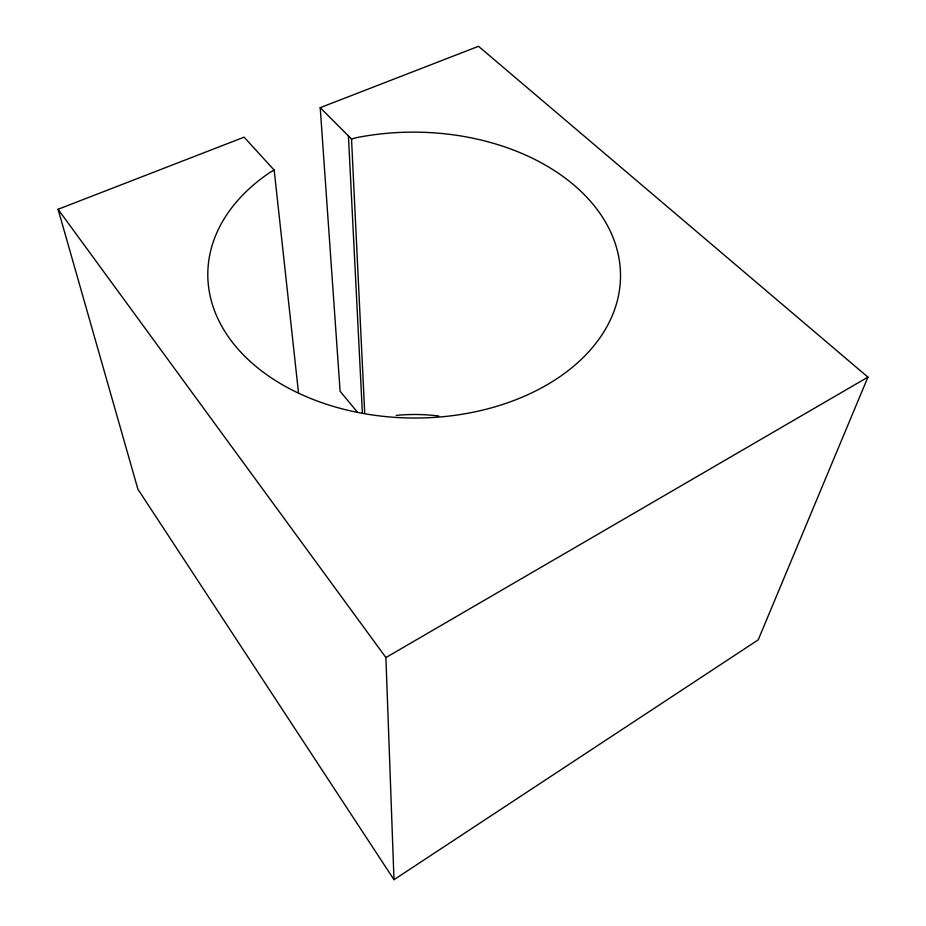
<?xml version="1.0" encoding="UTF-8"?>
<svg xmlns="http://www.w3.org/2000/svg" width="926" height="926" viewBox="0 0 926 926"><rect width="100%" height="100%" fill="white"/><g stroke="black" fill="none" stroke-linecap="round" stroke-linejoin="round"><path stroke-width="1.39" d="M357.239 411.977L340.108 391.258L320.211 107.671L478.51 46.3L867.928 377.125L758.22 639.843L393.99 879.7L137.905 489.206L58.072 209.288L244.117 137.164L274.189 170.141L298.485 392.612M393.99 879.7L385.899 657.564L867.928 377.125M274.189 170.141L270.577 172.028A206.371 142.951 0.3 0 0 326.565 404.28A206.371 142.951 0.3 0 0 619.945 286.25A206.371 142.951 0.3 0 0 355.538 137.858L351.533 139.039L320.211 107.671M58.072 209.288L385.899 657.564M348.431 136.006L362.367 412.753M351.533 139.039L364.705 412.788M396.201 415.404A158.763 131.388 -0.3 0 1 438.774 416.005"/></g></svg>
